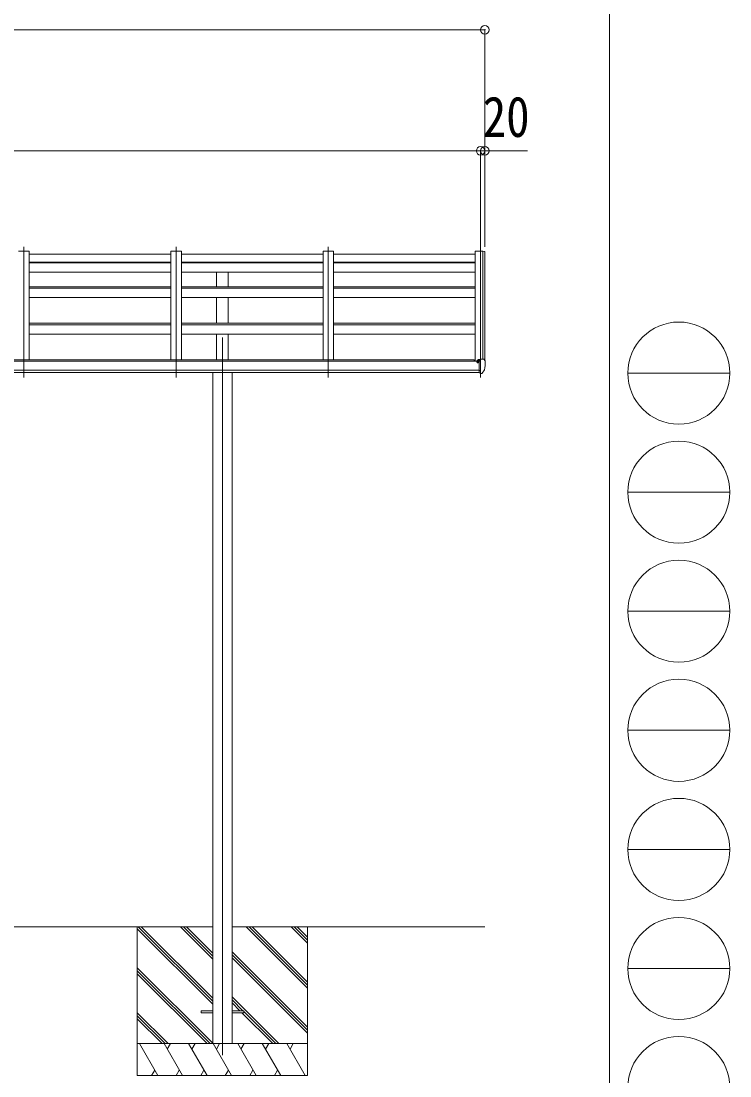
# Model space of a CAD drawing. Units: millimetres at full size, sheet at 1:40; details may follow other scales. Extents: x -11181 to 11305, y -7804 to 7716.
# Drawn here: x 7972 to 11305, y -4749 to 212 of the extents above; entities that cross this region are included whole.
import ezdxf
from ezdxf.enums import TextEntityAlignment as Align

# ---------------------------------------------------------------- set-up
doc = ezdxf.new("R2010")
doc.units = ezdxf.units.MM
doc.header["$LTSCALE"] = 40
doc.header["$PDMODE"] = 32
doc.header["$PDSIZE"] = 40
for name, color, linetype, lineweight in [('0-0_0', 7, 'Continuous', 9), ('0-1_本体', 4, 'Continuous', 9), ('0-2_部品', 7, 'Continuous', 9), ('0-8_PARTS2', 2, 'Continuous', 9), ('0-A_寸法', 6, 'Continuous', 9), ('F-0_240', 7, 'Continuous', 9)]:
    doc.layers.add(name, color=color, linetype=linetype, lineweight=lineweight)
doc.styles.add('ＭＳ ゴシック', font='')
doc.styles.get('ＭＳ ゴシック').set_extended_font_data('MS Gothic')

msp = doc.modelspace()

# ---------------------------------------------------------------- linework, layer by layer
at = {"layer": '0-0_0'}
for p, q in [((8873.52, -4047.1), (5663.92, -4047.1)), ((8518.72, -4047.1), (8518.72, -4747.1)), ((8873.52, -4411.41), (8518.72, -4056.62)), ((8873.52, -4397.27), (8523.34, -4047.1)), ((8873.52, -4383.13), (8537.49, -4047.1)), ((8873.52, -4199.28), (8721.33, -4047.1)), ((8873.52, -4185.14), (8735.48, -4047.1)), ((8873.52, -4171), (8749.62, -4047.1)), ((10152.72, -4047.1), (8963.92, -4047.1)), ((9318.72, -4336.11), (9029.7, -4047.1)), ((9318.72, -4321.97), (9043.84, -4047.1)), ((9318.72, -4307.83), (9057.99, -4047.1)), ((9318.72, -4123.98), (9241.83, -4047.1)), ((9318.72, -4109.84), (9255.98, -4047.1)), ((9318.72, -4095.7), (9270.12, -4047.1)), ((9318.72, -4047.1), (9318.72, -4747.1)), ((9318.72, -4519.96), (8963.92, -4165.16)), ((9318.72, -4534.1), (8963.92, -4179.3)), ((9318.72, -4548.25), (8963.92, -4193.45)), ((8873.52, -4595.26), (8518.72, -4240.46)), ((8861.22, -4597.1), (8518.72, -4254.6)), ((8847.07, -4597.1), (8518.72, -4268.75)), ((9183.72, -4597.1), (8963.92, -4377.29)), ((9015.07, -4442.59), (8963.92, -4391.44)), ((9000.93, -4442.59), (8963.92, -4405.58)), ((8663.22, -4597.1), (8518.72, -4452.59)), ((9155.44, -4597.1), (9009.93, -4451.59)), ((9169.58, -4597.1), (9018.72, -4446.24)), ((8649.08, -4597.1), (8518.72, -4466.74)), ((8634.94, -4597.1), (8518.72, -4480.88)), ((8518.72, -4597.1), (9318.72, -4597.1)), ((8615.61, -4747.1), (8529, -4597.1)), ((8731.08, -4747.1), (8644.47, -4597.1)), ((8674.47, -4597.1), (8659.47, -4623.08)), ((8846.55, -4747.1), (8759.94, -4597.1)), ((8774.94, -4623.08), (8789.95, -4597.1)), ((8962.02, -4747.1), (8875.41, -4597.1)), ((8890.42, -4623.08), (8905.42, -4597.1)), ((9077.49, -4747.1), (8990.88, -4597.1)), ((9005.89, -4623.08), (9020.89, -4597.1)), ((9192.96, -4747.1), (9106.35, -4597.1)), ((9121.36, -4623.08), (9136.36, -4597.1)), ((9308.43, -4747.1), (9221.82, -4597.1)), ((9236.83, -4623.08), (9251.83, -4597.1)), ((9318.72, -4747.1), (8518.72, -4747.1)), ((8600.61, -4721.12), (8585.61, -4747.1)), ((8716.08, -4721.12), (8701.08, -4747.1)), ((8831.55, -4721.12), (8816.55, -4747.1)), ((8947.02, -4721.12), (8932.02, -4747.1)), ((9062.49, -4721.12), (9047.49, -4747.1)), ((9177.96, -4721.12), (9162.96, -4747.1))]:
    msp.add_line(p, q, dxfattribs=at)
at = {"layer": '0-1_本体'}
for p, q in [((7959.72, -870.87), (8009.72, -870.87)), ((8009.72, -870.87), (8009.72, -1377.49)), ((8675.72, -883.87), (8009.72, -883.87)), ((8675.72, -870.87), (8675.72, -1377.49)), ((8675.72, -870.87), (8725.72, -870.87)), ((8725.72, -870.87), (8725.72, -1377.49)), ((9391.72, -883.87), (8725.72, -883.87)), ((9391.72, -870.87), (9391.72, -1377.49)), ((9391.72, -870.87), (9441.72, -870.87)), ((9441.72, -870.87), (9441.72, -1377.49)), ((10107.72, -883.87), (9441.72, -883.87)), ((10107.72, -870.87), (10107.72, -1387.89)), ((10143.64, -871.07), (10143.02, -872.69)), ((10143.72, -870.95), (10143.72, -1377.71)), ((10151.77, -871.29), (10143.93, -870.88)), ((10152.71, -872.17), (10152.72, -1384.26)), ((8675.72, -921.66), (8009.72, -921.66)), ((8675.72, -924.77), (8009.72, -924.77)), ((9391.72, -921.66), (8725.72, -921.66)), ((9391.72, -924.77), (8725.72, -924.77)), ((10107.72, -921.66), (9441.72, -921.66)), ((10107.72, -924.77), (9441.72, -924.77)), ((8675.72, -969.42), (8009.72, -969.42)), ((9391.72, -969.42), (8725.72, -969.42)), ((8891.22, -1036.33), (8891.22, -969.42)), ((8946.22, -1036.33), (8946.22, -969.42)), ((10107.72, -969.42), (9441.72, -969.42)), ((8675.72, -1037.67), (8009.72, -1037.67)), ((9391.72, -1037.67), (8725.72, -1037.67)), ((10107.72, -1037.67), (9441.72, -1037.67)), ((8675.72, -1043.86), (8009.72, -1043.86)), ((8675.72, -1087.68), (8009.72, -1087.68)), ((9391.72, -1043.86), (8725.72, -1043.86)), ((9391.72, -1087.68), (8725.72, -1087.68)), ((8891.22, -1209.22), (8891.22, -1087.68)), ((8946.22, -1209.22), (8946.22, -1087.68)), ((10107.72, -1043.86), (9441.72, -1043.86)), ((10107.72, -1087.68), (9441.72, -1087.68)), ((8675.72, -1209.22), (8009.72, -1209.22)), ((8675.72, -1216.22), (8009.72, -1216.22)), ((9391.72, -1209.22), (8725.72, -1209.22)), ((9391.72, -1216.22), (8725.72, -1216.22)), ((10107.72, -1209.22), (9441.72, -1209.22)), ((10107.72, -1216.22), (9441.72, -1216.22)), ((8675.72, -1259.77), (8009.72, -1259.77)), ((9391.72, -1259.77), (8725.72, -1259.77)), ((8891.22, -1381.19), (8891.22, -1259.77)), ((8946.22, -1381.19), (8946.22, -1259.77)), ((10107.72, -1259.77), (9441.72, -1259.77)), ((4411.22, -1387.89), (10126.22, -1387.89)), ((4434.72, -1381.19), (10102.72, -1381.19)), ((10102.72, -1387.89), (10102.72, -1381.19)), ((10126.22, -1429.12), (4411.22, -1429.12)), ((4411.22, -1440.96), (10126.22, -1440.89)), ((8873.52, -1441.05), (8873.52, -4597.12)), ((8963.92, -1441.05), (8963.92, -4597.12))]:
    msp.add_line(p, q, dxfattribs=at)
msp.add_lwpolyline([(10143.02, -1377.71), (10143.02, -870.87), (10107.72, -870.87)], dxfattribs=at)
msp.add_circle((10118.74, -1392.63), 3, dxfattribs=at)
for centre, radius, start, end in [((10143.92, -871.18), 0.301, 87.13321, 158.93673), ((10151.72, -872.29), 1, 6.67014, 87)]:
    msp.add_arc(centre, radius, start, end, dxfattribs=at)
at = {"layer": '0-2_部品'}
for p, q in [((10116.42, -1383.55), (10116.42, -1387.88)), ((10131.42, -1382.39), (10117.42, -1382.44)), ((10120.92, -1382.43), (10120.92, -1380.53)), ((10121.74, -1380.12), (10131.42, -1379.39)), ((10126.42, -1387.43), (10132.92, -1387.04)), ((10131.42, -1378.62), (10132.92, -1378.62)), ((10131.42, -1378.62), (10131.42, -1384.79)), ((10132.92, -1446.2), (10132.92, -1377.7)), ((10148.01, -1378.27), (10152.07, -1384.08)), ((10154.92, -1387.07), (10154.92, -1387.7)), ((10121.42, -1392.62), (10121.12, -1392.62)), ((10121.94, -1392.62), (10121.42, -1392.62)), ((10140.54, -1444.39), (10150.28, -1429.01)), ((10126.42, -1443), (10131.92, -1443)), ((10132.42, -1444), (10131.92, -1443)), ((10132.92, -1444), (10132.42, -1444)), ((10134.42, -1446.11), (10132.92, -1446.2)), ((10134.42, -1446.11), (10138.13, -1445.88))]:
    msp.add_line(p, q, dxfattribs=at)
at = {"layer": '0-2_部品', "color": 4}
for p, q in [((8818.92, -4442.59), (8818.92, -4451.59)), ((8873.92, -4442.59), (8818.92, -4442.59)), ((8873.92, -4451.59), (8818.92, -4451.59)), ((9018.92, -4442.59), (8963.92, -4442.59)), ((9018.92, -4451.59), (8963.92, -4451.59)), ((9018.92, -4442.59), (9018.92, -4451.59))]:
    msp.add_line(p, q, dxfattribs=at)
at = {"layer": '0-2_部品'}
for points in [[(10121.74, -1380.12), (10121.57, -1380.13), (10121.42, -1380.17), (10121.27, -1380.21), (10121.15, -1380.26), (10121.05, -1380.32), (10120.98, -1380.39), (10120.93, -1380.46), (10120.92, -1380.53)], [(10126.42, -1443), (10126.42, -1384.79), (10131.42, -1384.79)], [(10132.92, -1377.7), (10144.92, -1377.7), (10147.25, -1377.84)], [(10116.42, -1391), (10116.42, -1392.62), (10115.94, -1392.62)], [(10121.12, -1391.43), (10121.12, -1392.62), (10116.42, -1392.62)], [(10132.92, -1432.31), (10129.75, -1431.9), (10126.42, -1431.47)]]:
    msp.add_lwpolyline(points, dxfattribs=at)
for centre, radius, start, end in [((10147.19, -1378.84), 1, 35, 86.5), ((9962.42, -1387.7), 192.49, 347.8767, 359.9992), ((10151.92, -1387.07), 3, 0, 87), ((10118.92, -1392.62), 2.5, 28.35764, 180), ((10118.92, -1392.62), 2.5, 0, 28.35764), ((10147.69, -1427.51), 3, 330, 348.16652), ((10137.94, -1442.89), 3, 273.5, 330)]:
    msp.add_arc(centre, radius, start, end, dxfattribs=at)
msp.add_ellipse((10117.42, -1383.55), major_axis=(0.02, 1.1), ratio=0.906239, start_param=0.0206394, end_param=1.5914357, dxfattribs=at)
at = {"layer": '0-8_PARTS2'}
for p, q in [((7984.72, -850.13), (7984.72, -1464.31)), ((8700.72, -850.13), (8700.72, -1464.31)), ((9416.72, -850.13), (9416.72, -1464.31)), ((10132.72, -850.13), (10132.72, -1464.31)), ((8918.72, -1275.5), (8918.72, -4650.73))]:
    msp.add_line(p, q, dxfattribs=at)
at = {"layer": '0-A_寸法'}
for p, q in [((-1343.28, 170.75), (10152.71, 170.75)), ((10152.71, 170.75), (10152.71, -398.09)), ((10132.71, -398.09), (4404.72, -398.09)), ((10132.71, -398.09), (10132.71, -853.66)), ((10132.71, -398.09), (10132.71, -850.13)), ((10132.71, -398.09), (10152.71, -398.09)), ((10152.71, -398.09), (10152.71, -850.13)), ((10152.71, -398.09), (10352.71, -398.09))]:
    msp.add_line(p, q, dxfattribs=at)
for p in [(10152.71, 170.75), (10132.71, -398.09), (10152.71, -398.09)]:
    msp.add_point(p, dxfattribs=at)
at = {"layer": 'F-0_240', "color": 5}
msp.add_line((10739.39, 7716.46), (10739.39, -7803.54), dxfattribs=at)
at = {"layer": 'F-0_240', "color": 4}
for p, q in [((10824.88, -1443.54), (11304.88, -1443.54)), ((10824.88, -2003.54), (11304.88, -2003.54)), ((10824.88, -2563.54), (11304.88, -2563.54)), ((10824.88, -3123.54), (11304.88, -3123.54)), ((10824.88, -3683.54), (11304.88, -3683.54)), ((10824.88, -4243.54), (11304.88, -4243.54))]:
    msp.add_line(p, q, dxfattribs=at)
for centre in [(11064.88, -1443.54), (11064.88, -2003.54), (11064.88, -2563.54), (11064.88, -3123.54), (11064.88, -3683.54), (11064.88, -4243.54), (11064.88, -4803.54)]:
    msp.add_circle(centre, 240, dxfattribs=at)

# ---------------------------------------------------------------- texts
at = {"layer": '0-A_寸法', "color": 7, "style": 'ＭＳ ゴシック', "width": 0.85}
msp.add_text('20', height=190.6, dxfattribs=at).set_placement((10142.71, -390.09), align=Align.BOTTOM_LEFT)

doc.saveas('drawing.dxf')
